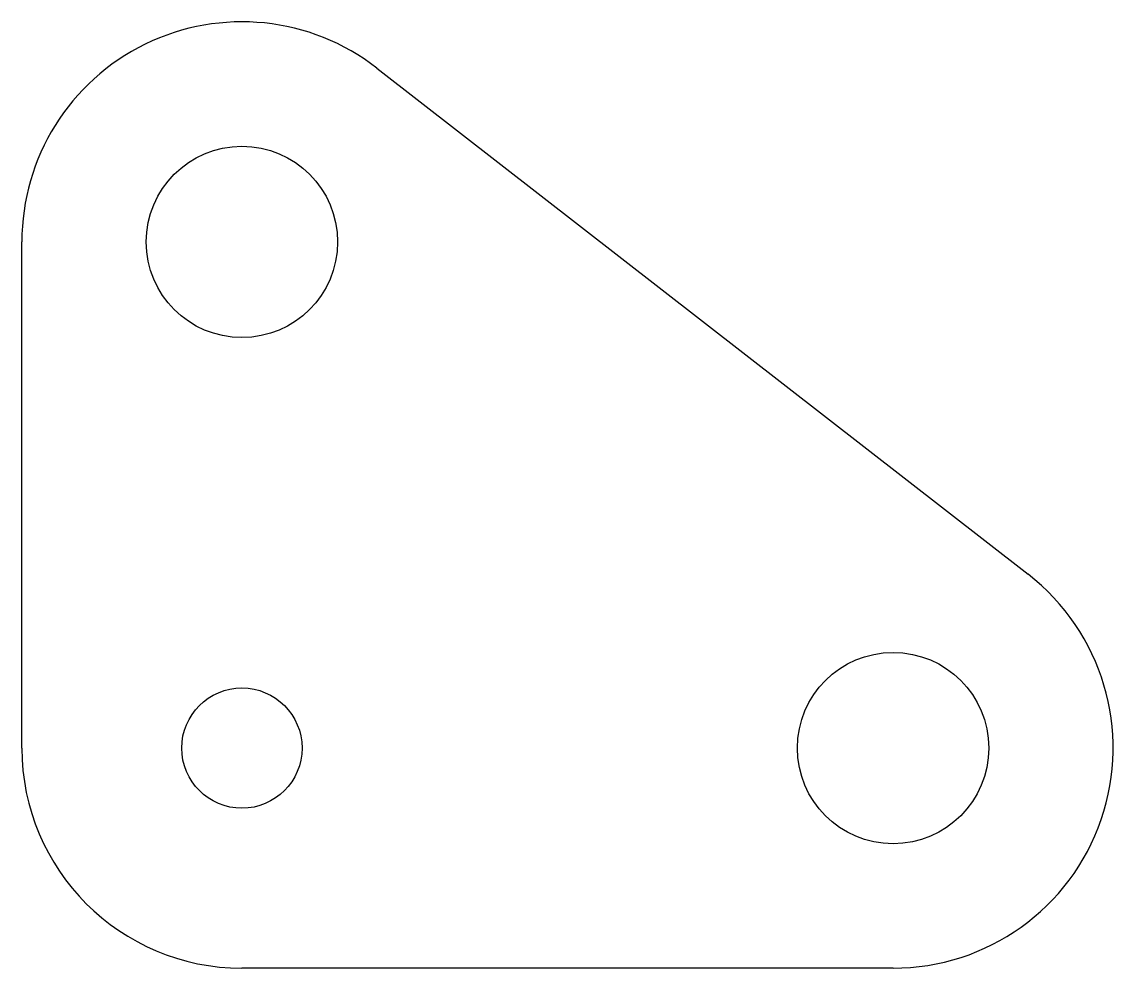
# Model space of a CAD drawing. Header units: millimetres. Extents: x -5.6 to 22.1, y -18.4 to 5.6.
import ezdxf

# ---------------------------------------------------------------- set-up
doc = ezdxf.new("R2010")
doc.units = ezdxf.units.MM

msp = doc.modelspace()

# ---------------------------------------------------------------- linework, layer by layer
at = {"color": 7, "linetype": 'Continuous', "lineweight": 25}
for p, q in [((3.422, 4.403), (19.922, -8.422)), ((-5.576, -12.825), (-5.576, 0)), ((16.5, -18.401), (0, -18.401))]:
    msp.add_line(p, q, dxfattribs=at)
for centre, radius in [((0, 0), 2.424), ((16.5, -12.825), 2.424), ((0, -12.825), 1.524)]:
    msp.add_circle(centre, radius, dxfattribs=at)
for centre, start, end in [((0, 0), 52.1431, 180), ((16.5, -12.825), 270, 52.1431), ((0, -12.825), 180, 270)]:
    msp.add_arc(centre, 5.576, start, end, dxfattribs=at)

doc.saveas('drawing.dxf')
